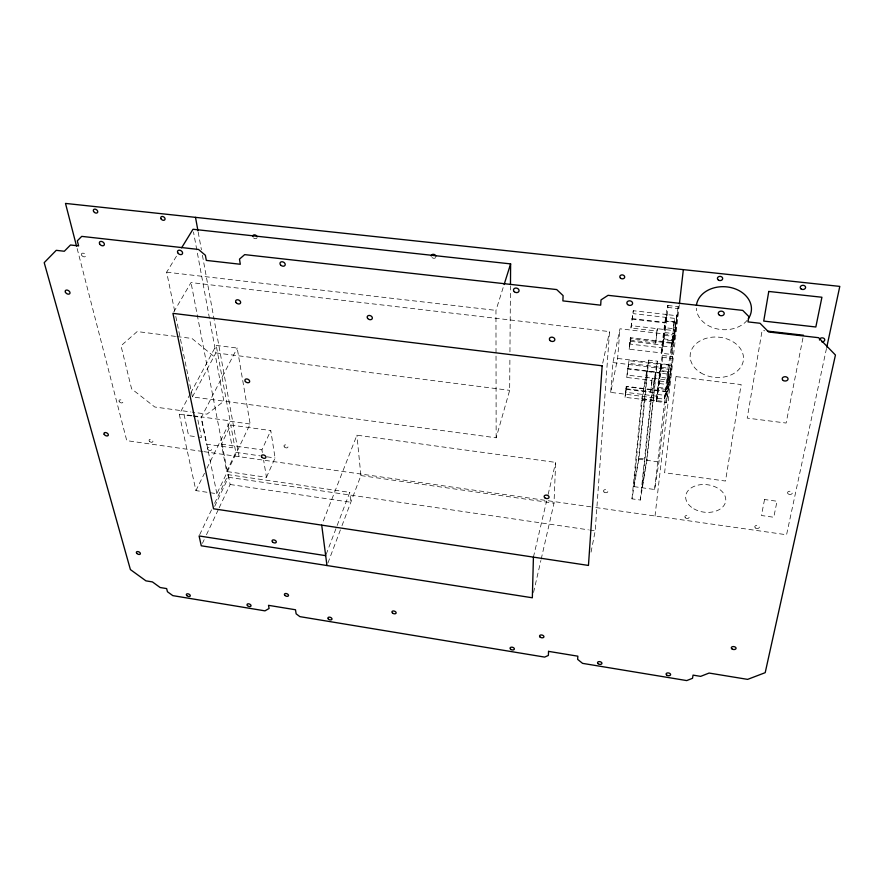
<?xml version="1.0" encoding="UTF-8"?>
<svg xmlns="http://www.w3.org/2000/svg" width="884" height="884" viewBox="0 0 884 884"><rect width="100%" height="100%" fill="white"/><g stroke="black" fill="none" stroke-linecap="round" stroke-linejoin="round"><path stroke-width="0.66" stroke-dasharray="4.42 3.31" d="M175.794 316.45L192.392 396.927L496.156 437.801L509.659 390.341L509.913 357.357M509.946 351.854L510.455 285.886M541.196 559.13L554.003 503.162L555.66 462.398L356.926 435.182L322.207 523.847M591.053 552.124L595.208 530.831L609.529 331.611L191.021 282.571L173.64 312.185M610.7 392.386L612.955 362.573L619.96 328.793L673.332 335.014L669.961 364.783L664.425 399.148L610.7 392.386L617.629 358.451L619.96 328.793M662.47 355.434L672.58 356.716L670.149 378.485L666.437 402.75L656.337 401.502A23.271 0.674 -82.4 0 1 659.398 373.667L659.818 370.716A23.271 0.674 -82.4 0 1 661.961 363.368A23.271 0.674 -82.4 0 1 656.569 401.082L625.021 397.314L626.215 386.319L667.851 391.513L668.403 388.043L666.735 387.833M625.75 388.684L650.723 391.811L651.132 389.424L652.293 378.164L651.884 380.54L626.712 377.435L629.01 360.661L660.912 364.517L660.26 370.551L670.359 371.777L671.376 365.368L661.342 364.153L660.26 370.551M667.851 305.499L678.238 306.671L675.674 330.163L671.928 354.495L661.586 353.257A24.089 0.718 -82.5 0 1 664.757 323.577L665.188 320.549A24.089 0.718 -82.5 0 1 667.243 314.384A24.089 0.718 -82.5 0 1 661.718 352.937L629.132 349.213L630.38 337.666L673.409 342.727L673.962 339.279L672.238 339.08L671.674 342.517M629.916 340.008L655.718 343.058L656.138 340.694L657.365 328.682L656.956 331.047L630.944 328.019L633.309 310.715L666.282 314.461L665.597 320.903L676.028 322.096L677.056 315.743L666.669 314.56L665.597 320.903M657.475 394.419L665.796 395.457L666.47 389.457L658.116 388.419L657.166 396.253L625.695 392.308L626.215 386.319M626.712 377.435L629.01 360.661M662.657 346.075L671.254 347.092L671.973 340.694L663.343 339.677L662.348 347.898L629.828 344.042L630.38 337.666M630.944 328.019L633.309 310.715M625.021 397.314L626.767 386.739L666.403 391.678L669.044 368.274L628.778 363.39M629.132 349.213L630.922 338.517L671.862 343.335L674.68 318.384L633.066 313.621M631.972 498.852L641.497 400.43L648.701 360.131L657.387 361.169L647.099 459.326L640.325 500.035L631.972 498.852L638.988 458.232L648.701 360.131M633.74 486.598L642.27 398.794L647.132 371.556L668.89 374.219L658.945 461.945L654.613 489.504L633.74 486.598L638.48 459.183L647.132 371.556M650.723 391.811L651.884 380.54M655.718 343.058L656.956 331.047M640.325 500.035L650.458 401.568L657.387 361.169M656.425 401.491L660.912 364.517M661.586 353.257L666.282 314.461M659.022 378.993L659.983 371.015L668.437 372.042L669.044 368.274M664.326 329.489L665.332 321.113L674.072 322.119L674.68 318.384M656.492 401.292L661.342 364.153M661.641 353.103L666.669 314.56M664.425 399.148L667.785 369.236L673.332 335.014M654.613 489.504L664.492 401.59L668.89 374.219M668.437 372.042L667.74 378.186L659.331 377.159M674.072 322.119L673.332 328.671L664.635 327.666M667.851 391.513L669.685 376.772L668.006 376.573L667.453 380.032M673.409 342.727L675.332 327.268L673.597 327.069L673.033 330.494M658.447 387.435L668.426 388.673L670.359 371.777M663.663 338.904L673.973 340.119L676.028 322.096M668.426 388.673L671.376 365.368M673.973 340.119L677.056 315.743M655.022 516.002L679.255 305.212M665.796 395.457L666.403 391.678M669.685 376.772L669.133 380.231L627.176 375.07M671.254 347.092L671.862 343.335M675.332 327.268L674.779 330.704L631.408 325.666M657.818 390.253L658.116 388.419M663.033 341.5L663.343 339.677M659.983 371.015L659.674 372.849L627.695 368.937M665.332 321.113L665.022 322.936L631.972 319.135M625.695 392.308L626.767 386.739M629.828 344.042L630.922 338.517M802.948 337.942L786.13 423.049L747.201 418.099L762.119 330.494L764.793 330.804M826.485 348.484L786.561 534.765L592.291 507.051M602.722 363.18L609.529 331.611M533.56 592.446L540.886 560.467M533.428 557.119L546.577 501.084M548.135 494.421L555.66 462.398M496.156 437.801L495.957 310.383L504.112 284.56M672.525 356.628L666.359 402.772M327.942 562.953L341.5 526.974M341.986 525.693L360.882 475.57L356.926 435.182M326.163 554.39L349.766 492.366L228.238 474.675L214.248 504.09M266.46 477.294L275.079 457.978L270.78 430.552L230.757 425.038L221.365 444.122L226.647 471.515L266.46 477.294L263.653 460.299M262.349 452.464L261.918 449.846L270.78 430.552M678.238 306.671L674.459 331.102L671.928 354.495M202.436 543.34L204.16 539.66M206.469 534.765L218.591 509.029M219.166 507.803L230.127 484.509L228.238 474.675M199.673 534.732L211.917 508.996M214.69 506.366L228.481 477.283L191.021 282.571M226.647 471.515L235.785 452.387L230.757 425.038M190.303 393.723L179.297 414.264L195.917 490.609L216.878 493.725L250.15 424.022L237.199 348.053L216.204 345.401L190.955 392.518M195.917 490.609L204.48 473.272M206.922 468.321L230.16 421.27L216.204 345.401M216.878 493.725L201.353 417.292L237.199 348.053M192.392 396.927L215.862 352.904L193.486 231.962M174.678 311.08L166.656 272.184L177.33 254.78M667.575 307.389L677.973 308.56M631.751 318.56L664.934 322.373M166.656 272.184L495.957 310.383M664.735 332.539L674.989 333.732M664.569 335.356L674.768 336.55M630.679 341.323L662.989 345.147M662.204 357.28L672.26 358.484M617.629 358.451L669.961 364.783M612.955 362.573L667.785 369.236M627.474 368.573L659.574 372.495M659.519 381.026L669.453 382.242M659.376 383.523L669.254 384.739M626.546 389.369L657.829 393.292M175.496 336.384L137.175 331.566L121.009 345.799L131.594 388.838L154.777 407.005L190.911 411.955M176.866 336.561L191.927 338.45L215.829 357.954L223.873 401.259L206.978 414.154L192.248 412.143M642.27 398.794L664.492 401.59M641.497 400.43L650.458 401.568M215.862 352.904L509.659 390.341M638.988 458.232L647.099 459.326M638.48 459.183L658.945 461.945M191.905 415.602L184.071 414.53L188.612 435.679L196.336 436.762M193.22 415.789L197.132 416.32L201.486 437.492L197.629 436.95M179.297 414.264L192.27 416.044M193.574 416.22L201.353 417.292M230.16 421.27L250.15 424.022M221.365 444.122L261.918 449.846M235.785 452.387L260.172 455.857M266.946 456.818L275.079 457.978M202.558 451.459L126.755 440.641L76.853 247.398M203.906 451.647L590.932 506.852M360.882 475.57L554.003 503.162M228.481 477.283L588.401 529.836M589.761 530.035L595.208 530.831M230.127 484.509L350.815 502.256L349.766 492.366M198.215 232.227L201.419 249.796M202.403 255.211L239.1 456.663M435.757 257.509A2.464 1.945 21.8 0 1 432.011 257.509M257.111 237.498A2.343 1.757 30.4 0 1 255.487 238.702A2.343 1.757 30.4 0 1 253.167 237.52M747.223 320.251A27.614 21.503 3.6 0 1 716.659 328.804A27.614 21.503 3.6 0 1 696.294 308.218M651.143 399.911L642.071 487.758L646.657 460.288L655.817 372.617L651.143 399.911M675.973 376.595L664.602 472.741L725.488 481.04L741.157 384.573L675.973 376.595M764.538 499.515L761.444 515.516L773.776 517.25L777.014 501.239L764.538 499.515M227.243 420.464L200.944 416.85L206.502 444.155L232.326 447.801L227.243 420.464M755.698 528.102A2.287 1.525 5.9 0 0 759.334 527.284A2.287 1.525 5.9 0 0 756.196 525.494A2.287 1.525 5.9 0 0 755.698 528.102M700.78 372.827A26.73 20.188 5 0 0 743.322 360.683A26.73 20.188 5 0 0 706.36 338.263A26.73 20.188 5 0 0 700.78 372.827M604.059 492.045A2.21 1.525 11.2 0 0 607.761 491.88A2.21 1.525 11.2 0 0 605.242 489.637A2.21 1.525 11.2 0 0 604.059 492.045M284.361 446.906A2.099 1.392 23.4 0 0 287.808 447.392A2.099 1.392 23.4 0 0 285.753 444.895A2.099 1.392 23.4 0 0 284.361 446.906M207.961 449.613A2.066 1.326 25.5 0 0 211.298 450.089A2.066 1.326 25.5 0 0 209.188 447.658A2.066 1.326 25.5 0 0 207.961 449.613M149.518 441.304A2.055 1.304 27 0 0 152.799 441.768A2.055 1.304 27 0 0 150.634 439.348A2.055 1.304 27 0 0 149.518 441.304M119.185 401.535A2.111 1.348 28.7 0 0 122.578 402.662A2.111 1.348 28.7 0 0 121.064 399.977A2.111 1.348 28.7 0 0 119.185 401.535M81.671 255.255A2.365 1.602 33.8 0 0 85.394 256.493A2.365 1.602 33.8 0 0 83.66 253.277A2.365 1.602 33.8 0 0 81.671 255.255M693.807 508.797A20.144 13.812 7.4 0 0 725.654 501.361A20.144 13.812 7.4 0 0 697.708 485.183A20.144 13.812 7.4 0 0 693.807 508.797M788.462 494.068A2.365 1.613 4.2 0 0 792.263 493.184A2.365 1.613 4.2 0 0 789.036 491.316A2.365 1.613 4.2 0 0 788.462 494.068M685.365 517.803A2.155 1.459 8.3 0 0 689.034 517.67A2.155 1.459 8.3 0 0 686.658 515.516A2.155 1.459 8.3 0 0 685.365 517.803"/><path stroke-width="1.33" d="M510.466 284.515L510.62 263.896L192.988 229.265L181.607 247.829M533.428 557.119L532.345 597.783L201.276 545.793L199.088 535.958L325.688 555.66M679.409 303.842L683.343 269.62M826.783 347.136L839.8 286.394L65.493 203.419L76.51 246.061M504.112 284.56L510.62 263.896M767.456 331.113L803.49 335.235M195.508 217.353L197.972 230.868M321.71 525.129L326.969 565.528M431.248 256.017A2.464 1.945 21.8 0 1 435.934 256.017M252.736 236.536A2.343 1.757 30.4 0 1 254.36 234.857A2.343 1.757 30.4 0 1 256.968 236.514M696.404 305.422A27.614 21.503 3.6 0 1 731.643 287.753A27.614 21.503 3.6 0 1 748.405 318.649M819.479 340.053A2.641 1.978 -0.5 0 1 822.054 337.843A2.641 1.978 -0.5 0 1 824.739 339.953A2.641 1.978 -0.5 0 1 821.689 341.788M548.544 651.364L548.378 655.442L544.654 657.099L299.864 616.634L296.14 613.827L295.488 609.761L268.504 605.33L269.079 608.49L264.968 610.855L172.8 595.628L167.452 591.739L166.645 588.589L160.137 587.517L152.435 581.915L145.937 580.854L130.401 569.583L44.2 262.647L56.256 250.327L64.311 251.255L70.488 244.99L78.61 245.907L77.306 240.835L81.726 236.371L198.502 249.443L205.386 255.277L206.303 260.404L240.304 264.261L239.487 259.123L244.68 254.625L556.699 289.565L563.097 295.61L562.887 300.892L600.678 305.179L601.021 299.886L608.07 295.322L742.726 310.394L748.836 316.56L747.986 321.898L760.041 323.268L768.671 331.986L818.595 337.699L835.446 355.025L765.201 672.669L747.621 679.376L709.079 673.056L700.647 676.37L693.045 675.122L692.526 678.293L686.724 680.581L582.567 663.365L577.639 659.365L577.849 656.182L548.544 651.364M602.159 365.81L588.457 565.44L213.541 508.786L172.944 313.367L602.159 365.81M768.771 291.455L763.721 321.091L815.833 326.992L821.921 297.245L768.771 291.455M550.124 340.605A2.774 2.122 13.7 0 0 554.743 340.196A2.774 2.122 13.7 0 0 551.483 337.169A2.774 2.122 13.7 0 0 550.124 340.605M392.606 613.131A2.188 1.326 18 0 0 396.098 613.087A2.188 1.326 18 0 0 393.369 610.966A2.188 1.326 18 0 0 392.606 613.131M367.6 318.362A2.696 2.011 23.3 0 0 372.098 318.903A2.696 2.011 23.3 0 0 369.589 315.466A2.696 2.011 23.3 0 0 367.6 318.362M245.387 381.512A2.53 1.735 26 0 0 249.498 382.054A2.53 1.735 26 0 0 246.968 378.96A2.53 1.735 26 0 0 245.387 381.512M272.46 541.881A2.243 1.392 22.1 0 0 276.151 542.456A2.243 1.392 22.1 0 0 273.93 539.914A2.243 1.392 22.1 0 0 272.46 541.881M540.135 637.11A2.254 1.381 13.6 0 0 543.859 637.088A2.254 1.381 13.6 0 0 541.218 634.944A2.254 1.381 13.6 0 0 540.135 637.11M510.676 649.276A2.21 1.326 14.5 0 0 514.3 649.265A2.21 1.326 14.5 0 0 511.681 647.165A2.21 1.326 14.5 0 0 510.676 649.276M328.262 618.899A2.133 1.271 19.7 0 0 331.809 619.496A2.133 1.271 19.7 0 0 329.765 617.176A2.133 1.271 19.7 0 0 328.262 618.899M280.504 264.835A2.763 2.055 28.4 0 0 285.013 265.344A2.763 2.055 28.4 0 0 282.327 261.763A2.763 2.055 28.4 0 0 280.504 264.835M598.081 663.696A2.254 1.359 12 0 0 601.838 663.707A2.254 1.359 12 0 0 599.264 661.597A2.254 1.359 12 0 0 598.081 663.696M177.706 252.702A2.751 1.967 31.9 0 0 182.126 254.172A2.751 1.967 31.9 0 0 180.281 250.36A2.751 1.967 31.9 0 0 177.706 252.702M99.616 243.896A2.751 1.901 33.9 0 0 103.98 245.343A2.751 1.901 33.9 0 0 101.992 241.564A2.751 1.901 33.9 0 0 99.616 243.896M104.19 434.387A2.376 1.47 28.1 0 0 108.003 435.657A2.376 1.47 28.1 0 0 106.279 432.696A2.376 1.47 28.1 0 0 104.19 434.387M247.432 605.573A2.111 1.238 21.8 0 0 250.901 606.148A2.111 1.238 21.8 0 0 248.769 603.838A2.111 1.238 21.8 0 0 247.432 605.573M186.778 595.562A2.099 1.204 23.3 0 0 190.171 596.125A2.099 1.204 23.3 0 0 187.994 593.827A2.099 1.204 23.3 0 0 186.778 595.562M719.499 315.268A2.984 2.309 3.9 0 0 724.217 313.787A2.984 2.309 3.9 0 0 720.073 311.29A2.984 2.309 3.9 0 0 719.499 315.268M666.613 675A2.287 1.37 10.1 0 0 670.481 675.022A2.287 1.37 10.1 0 0 667.95 672.901A2.287 1.37 10.1 0 0 666.613 675M65.471 292.372A2.641 1.746 32.9 0 0 69.648 293.764A2.641 1.746 32.9 0 0 67.681 290.228A2.641 1.746 32.9 0 0 65.471 292.372M136.854 553.45A2.155 1.249 25 0 0 140.291 554.003A2.155 1.249 25 0 0 138.003 551.594A2.155 1.249 25 0 0 136.854 553.45M514.278 291.709A2.829 2.232 16.2 0 0 518.963 291.223A2.829 2.232 16.2 0 0 515.582 288.062A2.829 2.232 16.2 0 0 514.278 291.709M732.25 649.11A2.398 1.47 8 0 0 736.052 648.436A2.398 1.47 8 0 0 732.737 646.613A2.398 1.47 8 0 0 732.25 649.11M783.323 380.54A2.939 2.166 2.1 0 0 788.031 379.225A2.939 2.166 2.1 0 0 784.031 376.838A2.939 2.166 2.1 0 0 783.323 380.54M627.563 304.505A2.906 2.287 9.1 0 0 632.469 304.03A2.906 2.287 9.1 0 0 629.176 300.836A2.906 2.287 9.1 0 0 627.563 304.505M261.841 457.205A2.398 1.569 23.8 0 0 265.752 457.757A2.398 1.569 23.8 0 0 263.377 454.928A2.398 1.569 23.8 0 0 261.841 457.205M236.15 302.659A2.674 1.912 28.6 0 0 240.47 303.19A2.674 1.912 28.6 0 0 237.796 299.786A2.674 1.912 28.6 0 0 236.15 302.659M284.803 595.33A2.155 1.282 21 0 0 288.35 595.915A2.155 1.282 21 0 0 286.239 593.54A2.155 1.282 21 0 0 284.803 595.33M544.831 497.814A2.497 1.702 13.5 0 0 548.975 497.626A2.497 1.702 13.5 0 0 546.036 495.084A2.497 1.702 13.5 0 0 544.831 497.814M718.493 280.129A2.63 2.088 3.2 0 0 722.67 278.758A2.63 2.088 3.2 0 0 719.001 276.537A2.63 2.088 3.2 0 0 718.493 280.129M801.224 289.068A2.707 2.099 -1.2 0 0 805.578 287.698A2.707 2.099 -1.2 0 0 801.921 285.466A2.707 2.099 -1.2 0 0 801.224 289.068M620.424 278.062A2.464 1.967 9.5 0 0 624.579 277.631A2.464 1.967 9.5 0 0 621.784 274.902A2.464 1.967 9.5 0 0 620.424 278.062M160.921 218.657A2.354 1.702 33.6 0 0 164.678 219.906A2.354 1.702 33.6 0 0 163.076 216.602A2.354 1.702 33.6 0 0 160.921 218.657M93.56 211.398A2.442 1.702 35.3 0 0 97.406 212.679A2.442 1.702 35.3 0 0 95.649 209.276A2.442 1.702 35.3 0 0 93.56 211.398"/></g></svg>
